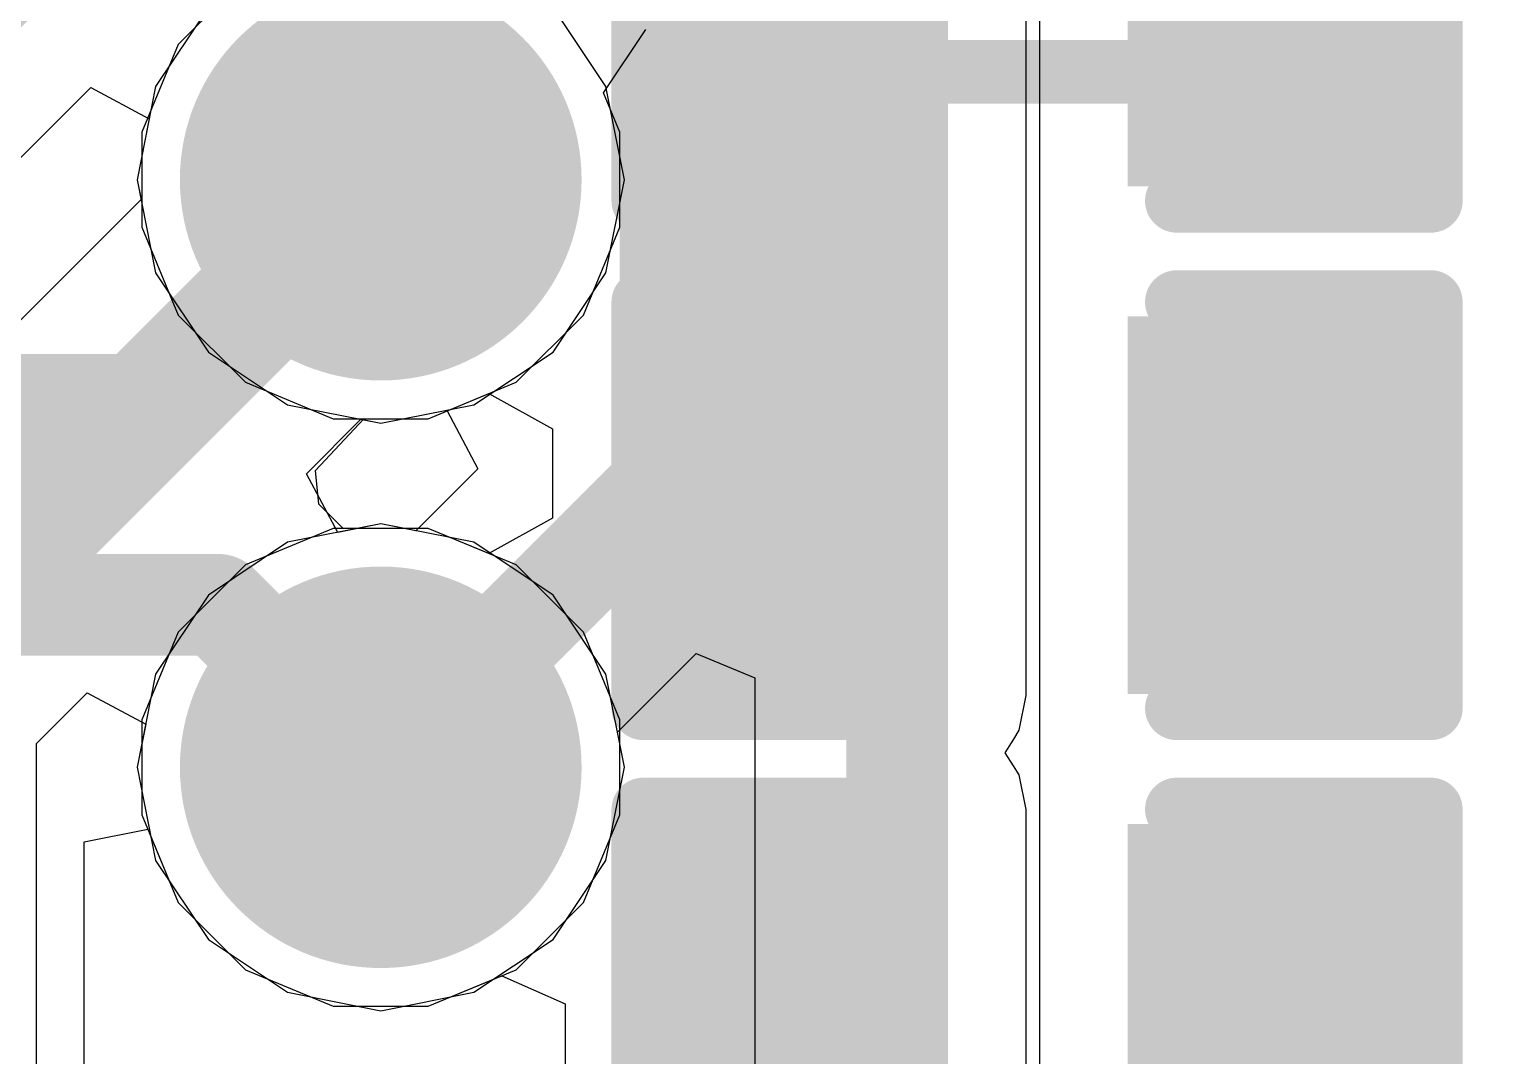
# Model space of a CAD drawing. Header units: inches. Extents: x -0.1 to 17.9, y -0.8 to 4.8.
# Drawn here: x 2.4307 to 2.5473, y 2.6415 to 2.7223 of the extents above; entities that cross this region are included whole.
import ezdxf

# ---------------------------------------------------------------- set-up
doc = ezdxf.new("R2010")
doc.units = ezdxf.units.IN
doc.header["$MEASUREMENT"] = 0
for name, color, linetype in [('Bottom Layer 1', 5, 'Continuous'), ('Bottom Overlay', 54, 'Continuous'), ('Bottom Paste', 16, 'Continuous'), ('Bottom Solder', 6, 'Continuous'), ('Drill Drawing', 1, 'Continuous'), ('GND+Signal', 16, 'Continuous'), ('Pad Holes', 156, 'Continuous'), ('PWR+Signal', 76, 'Continuous'), ('Top 3D Body', 56, 'Continuous'), ('Top Layer 1', 1, 'Continuous'), ('Via Holes', 16, 'Continuous')]:
    doc.layers.add(name, color=color, linetype=linetype)

# ---------------------------------------------------------------- blocks, each defined once
blk = doc.blocks.new('C___0402_B_8')
at = {"layer": 'Bottom Layer 1'}
for points in [[(-0.0095, 0.0125), (-0.0095, -0.0125), (-0.0275, -0.0125), (-0.0275, 0.0125)], [(0.0275, 0.0125), (0.0275, -0.0125), (0.0095, -0.0125), (0.0095, 0.0125)]]:
    blk.add_hatch(color=5, dxfattribs=at).paths.add_polyline_path(points)
at = {"layer": 'Bottom Paste'}
for points in [[(-0.0095, 0.0125), (-0.0095, -0.0125), (-0.0275, -0.0125), (-0.0275, 0.0125)], [(0.0275, 0.0125), (0.0275, -0.0125), (0.0095, -0.0125), (0.0095, 0.0125)]]:
    blk.add_hatch(color=16, dxfattribs=at).paths.add_polyline_path(points)
at = {"layer": 'Bottom Solder'}
for points in [[(-0.00714, 0.01486), (-0.00714, -0.01486), (-0.02986, -0.01486), (-0.02986, 0.01486)], [(0.02986, 0.01486), (0.02986, -0.01486), (0.00714, -0.01486), (0.00714, 0.01486)]]:
    blk.add_hatch(color=6, dxfattribs=at).paths.add_polyline_path(points)
at = {"layer": 'Bottom Overlay'}
for points in [[(-0.031, -0.016, 0.005, 0.005, 0), (-0.031, 0.016, 0.005, 0.005, 0)], [(-0.031, 0.016, 0.005, 0.005, 0), (-0.011, 0.016, 0.005, 0.005, 0)], [(0.011, 0.016, 0.005, 0.005, 0), (0.031, 0.016, 0.005, 0.005, 0)], [(0.031, -0.016, 0.005, 0.005, 0), (0.031, 0.016, 0.005, 0.005, 0)], [(-0.031, -0.016, 0.005, 0.005, 0), (-0.011, -0.016, 0.005, 0.005, 0)], [(0.011, -0.016, 0.005, 0.005, 0), (0.031, -0.016, 0.005, 0.005, 0)]]:
    blk.add_lwpolyline(points, format="xyseb", dxfattribs=at)
for points in [[(-0.03225, 0.016, 0.0025, 0.0025, 1), (-0.02975, 0.016, 0.0025, 0.0025, 1)], [(-0.03225, 0.016, 0.0025, 0.0025, 1), (-0.02975, 0.016, 0.0025, 0.0025, 1)], [(-0.01225, 0.016, 0.0025, 0.0025, 1), (-0.00975, 0.016, 0.0025, 0.0025, 1)], [(0.00975, 0.016, 0.0025, 0.0025, 1), (0.01225, 0.016, 0.0025, 0.0025, 1)], [(0.02975, 0.016, 0.0025, 0.0025, 1), (0.03225, 0.016, 0.0025, 0.0025, 1)], [(0.02975, 0.016, 0.0025, 0.0025, 1), (0.03225, 0.016, 0.0025, 0.0025, 1)], [(-0.03225, -0.016, 0.0025, 0.0025, 1), (-0.02975, -0.016, 0.0025, 0.0025, 1)], [(-0.03225, -0.016, 0.0025, 0.0025, 1), (-0.02975, -0.016, 0.0025, 0.0025, 1)], [(-0.01225, -0.016, 0.0025, 0.0025, 1), (-0.00975, -0.016, 0.0025, 0.0025, 1)], [(0.00975, -0.016, 0.0025, 0.0025, 1), (0.01225, -0.016, 0.0025, 0.0025, 1)], [(0.02975, -0.016, 0.0025, 0.0025, 1), (0.03225, -0.016, 0.0025, 0.0025, 1)], [(0.02975, -0.016, 0.0025, 0.0025, 1), (0.03225, -0.016, 0.0025, 0.0025, 1)]]:
    blk.add_lwpolyline(points, format="xyseb", close=True, dxfattribs=at)
blk = doc.blocks.new('C___0402_B_9')
at = {"layer": 'Bottom Layer 1'}
for points in [[(-0.0095, 0.0125), (-0.0095, -0.0125), (-0.0275, -0.0125), (-0.0275, 0.0125)], [(0.0275, 0.0125), (0.0275, -0.0125), (0.0095, -0.0125), (0.0095, 0.0125)]]:
    blk.add_hatch(color=5, dxfattribs=at).paths.add_polyline_path(points)
at = {"layer": 'Bottom Paste'}
for points in [[(-0.0095, 0.0125), (-0.0095, -0.0125), (-0.0275, -0.0125), (-0.0275, 0.0125)], [(0.0275, 0.0125), (0.0275, -0.0125), (0.0095, -0.0125), (0.0095, 0.0125)]]:
    blk.add_hatch(color=16, dxfattribs=at).paths.add_polyline_path(points)
at = {"layer": 'Bottom Solder'}
for points in [[(-0.00714, 0.01486), (-0.00714, -0.01486), (-0.02986, -0.01486), (-0.02986, 0.01486)], [(0.02986, 0.01486), (0.02986, -0.01486), (0.00714, -0.01486), (0.00714, 0.01486)]]:
    blk.add_hatch(color=6, dxfattribs=at).paths.add_polyline_path(points)
at = {"layer": 'Bottom Overlay'}
for points in [[(-0.031, -0.016, 0.005, 0.005, 0), (-0.031, 0.016, 0.005, 0.005, 0)], [(-0.031, 0.016, 0.005, 0.005, 0), (-0.011, 0.016, 0.005, 0.005, 0)], [(0.011, 0.016, 0.005, 0.005, 0), (0.031, 0.016, 0.005, 0.005, 0)], [(0.031, -0.016, 0.005, 0.005, 0), (0.031, 0.016, 0.005, 0.005, 0)], [(-0.031, -0.016, 0.005, 0.005, 0), (-0.011, -0.016, 0.005, 0.005, 0)], [(0.011, -0.016, 0.005, 0.005, 0), (0.031, -0.016, 0.005, 0.005, 0)]]:
    blk.add_lwpolyline(points, format="xyseb", dxfattribs=at)
for points in [[(-0.03225, 0.016, 0.0025, 0.0025, 1), (-0.02975, 0.016, 0.0025, 0.0025, 1)], [(-0.03225, 0.016, 0.0025, 0.0025, 1), (-0.02975, 0.016, 0.0025, 0.0025, 1)], [(-0.01225, 0.016, 0.0025, 0.0025, 1), (-0.00975, 0.016, 0.0025, 0.0025, 1)], [(0.00975, 0.016, 0.0025, 0.0025, 1), (0.01225, 0.016, 0.0025, 0.0025, 1)], [(0.02975, 0.016, 0.0025, 0.0025, 1), (0.03225, 0.016, 0.0025, 0.0025, 1)], [(0.02975, 0.016, 0.0025, 0.0025, 1), (0.03225, 0.016, 0.0025, 0.0025, 1)], [(-0.03225, -0.016, 0.0025, 0.0025, 1), (-0.02975, -0.016, 0.0025, 0.0025, 1)], [(-0.03225, -0.016, 0.0025, 0.0025, 1), (-0.02975, -0.016, 0.0025, 0.0025, 1)], [(-0.01225, -0.016, 0.0025, 0.0025, 1), (-0.00975, -0.016, 0.0025, 0.0025, 1)], [(0.00975, -0.016, 0.0025, 0.0025, 1), (0.01225, -0.016, 0.0025, 0.0025, 1)], [(0.02975, -0.016, 0.0025, 0.0025, 1), (0.03225, -0.016, 0.0025, 0.0025, 1)], [(0.02975, -0.016, 0.0025, 0.0025, 1), (0.03225, -0.016, 0.0025, 0.0025, 1)]]:
    blk.add_lwpolyline(points, format="xyseb", close=True, dxfattribs=at)
blk = doc.blocks.new('C___0402_B_30')
at = {"layer": 'Bottom Layer 1'}
for points in [[(-0.0095, 0.0125), (-0.0095, -0.0125), (-0.0275, -0.0125), (-0.0275, 0.0125)], [(0.0275, 0.0125), (0.0275, -0.0125), (0.0095, -0.0125), (0.0095, 0.0125)]]:
    blk.add_hatch(color=5, dxfattribs=at).paths.add_polyline_path(points)
at = {"layer": 'Bottom Paste'}
for points in [[(-0.0095, 0.0125), (-0.0095, -0.0125), (-0.0275, -0.0125), (-0.0275, 0.0125)], [(0.0275, 0.0125), (0.0275, -0.0125), (0.0095, -0.0125), (0.0095, 0.0125)]]:
    blk.add_hatch(color=16, dxfattribs=at).paths.add_polyline_path(points)
at = {"layer": 'Bottom Solder'}
for points in [[(-0.00714, 0.01486), (-0.00714, -0.01486), (-0.02986, -0.01486), (-0.02986, 0.01486)], [(0.02986, 0.01486), (0.02986, -0.01486), (0.00714, -0.01486), (0.00714, 0.01486)]]:
    blk.add_hatch(color=6, dxfattribs=at).paths.add_polyline_path(points)
at = {"layer": 'Bottom Overlay'}
for points in [[(-0.031, 0.016, 0.005, 0.005, 0), (-0.011, 0.016, 0.005, 0.005, 0)], [(-0.031, -0.016, 0.005, 0.005, 0), (-0.031, 0.016, 0.005, 0.005, 0)], [(0.011, 0.016, 0.005, 0.005, 0), (0.031, 0.016, 0.005, 0.005, 0)], [(0.031, -0.016, 0.005, 0.005, 0), (0.031, 0.016, 0.005, 0.005, 0)], [(-0.031, -0.016, 0.005, 0.005, 0), (-0.011, -0.016, 0.005, 0.005, 0)], [(0.011, -0.016, 0.005, 0.005, 0), (0.031, -0.016, 0.005, 0.005, 0)]]:
    blk.add_lwpolyline(points, format="xyseb", dxfattribs=at)
for points in [[(-0.03225, 0.016, 0.0025, 0.0025, 1), (-0.02975, 0.016, 0.0025, 0.0025, 1)], [(-0.03225, 0.016, 0.0025, 0.0025, 1), (-0.02975, 0.016, 0.0025, 0.0025, 1)], [(-0.01225, 0.016, 0.0025, 0.0025, 1), (-0.00975, 0.016, 0.0025, 0.0025, 1)], [(0.00975, 0.016, 0.0025, 0.0025, 1), (0.01225, 0.016, 0.0025, 0.0025, 1)], [(0.02975, 0.016, 0.0025, 0.0025, 1), (0.03225, 0.016, 0.0025, 0.0025, 1)], [(0.02975, 0.016, 0.0025, 0.0025, 1), (0.03225, 0.016, 0.0025, 0.0025, 1)], [(-0.03225, -0.016, 0.0025, 0.0025, 1), (-0.02975, -0.016, 0.0025, 0.0025, 1)], [(-0.03225, -0.016, 0.0025, 0.0025, 1), (-0.02975, -0.016, 0.0025, 0.0025, 1)], [(-0.01225, -0.016, 0.0025, 0.0025, 1), (-0.00975, -0.016, 0.0025, 0.0025, 1)], [(0.00975, -0.016, 0.0025, 0.0025, 1), (0.01225, -0.016, 0.0025, 0.0025, 1)], [(0.02975, -0.016, 0.0025, 0.0025, 1), (0.03225, -0.016, 0.0025, 0.0025, 1)], [(0.02975, -0.016, 0.0025, 0.0025, 1), (0.03225, -0.016, 0.0025, 0.0025, 1)]]:
    blk.add_lwpolyline(points, format="xyseb", close=True, dxfattribs=at)

msp = doc.modelspace()

# ---------------------------------------------------------------- hatches: boundary and pattern name
at = {"layer": 'Bottom Layer 1'}
for points in [[(2.479, 2.85085), (2.479, 2.66985), (2.502, 2.66985), (2.502, 2.85085)], [(2.48, 2.59), (2.502, 2.59), (2.502, 2.66089), (2.48, 2.66089)]]:
    msp.add_hatch(color=5, dxfattribs=at).paths.add_polyline_path(points)
h = msp.add_hatch(color=5, dxfattribs=at)
edge = h.paths.add_edge_path()
edge.add_arc((2.45834, 2.71048), 0.01181, 0, 360)
h = msp.add_hatch(color=5, dxfattribs=at)
edge = h.paths.add_edge_path()
edge.add_arc((2.45834, 2.66421), 0.01181, 0, 360)
at = {"layer": 'Bottom Solder'}
h = msp.add_hatch(color=6, dxfattribs=at)
edge = h.paths.add_edge_path()
edge.add_arc((2.45834, 2.71048), 0.01581, 0, 360)
h = msp.add_hatch(color=6, dxfattribs=at)
edge = h.paths.add_edge_path()
edge.add_arc((2.45834, 2.66421), 0.01581, 0, 360)
at = {"layer": 'GND+Signal'}
h = msp.add_hatch(color=16, dxfattribs=at)
edge = h.paths.add_edge_path()
edge.add_arc((2.45834, 2.71048), 0.01181, 0, 360)
h = msp.add_hatch(color=16, dxfattribs=at)
edge = h.paths.add_edge_path()
edge.add_arc((2.45834, 2.66421), 0.01181, 0, 360)
at = {"layer": 'Pad Holes'}
h = msp.add_hatch(color=7, dxfattribs=at)
edge = h.paths.add_edge_path()
edge.add_arc((2.48835, 2.71898), 0.00125, 0, 360)
h = msp.add_hatch(color=7, dxfattribs=at)
edge = h.paths.add_edge_path()
edge.add_arc((2.53165, 2.71898), 0.00125, 0, 360)
at = {"layer": 'PWR+Signal'}
h = msp.add_hatch(color=76, dxfattribs=at)
edge = h.paths.add_edge_path()
edge.add_arc((2.45834, 2.71048), 0.01181, 0, 360)
h = msp.add_hatch(color=76, dxfattribs=at)
edge = h.paths.add_edge_path()
edge.add_arc((2.45834, 2.66421), 0.01181, 0, 360)
at = {"layer": 'Top 3D Body'}
h = msp.add_hatch(color=56, dxfattribs=at)
edge = h.paths.add_edge_path()
edge.add_arc((2.48835, 2.71898), 0.00125, 0, 360)
h = msp.add_hatch(color=56, dxfattribs=at)
edge = h.paths.add_edge_path()
edge.add_arc((2.53165, 2.71898), 0.00125, 0, 360)
at = {"layer": 'Top Layer 1'}
h = msp.add_hatch(color=1, dxfattribs=at)
edge = h.paths.add_edge_path()
edge.add_arc((2.45834, 2.71048), 0.01181, 0, 360)
h = msp.add_hatch(color=1, dxfattribs=at)
edge = h.paths.add_edge_path()
edge.add_arc((2.45834, 2.66421), 0.01181, 0, 360)
at = {"layer": 'Via Holes'}
h = msp.add_hatch(color=7, dxfattribs=at)
edge = h.paths.add_edge_path()
edge.add_arc((2.45834, 2.71048), 0.00591, 0, 360)
h = msp.add_hatch(color=7, dxfattribs=at)
edge = h.paths.add_edge_path()
edge.add_arc((2.45834, 2.66421), 0.00591, 0, 360)

# ---------------------------------------------------------------- linework, layer by layer
at = {"layer": 'Bottom Layer 1'}
for p, q in [((2.50914, 2.66985), (2.50914, 2.85085)), ((2.44769, 2.72642), (2.44239, 2.72113)), ((2.44239, 2.72113), (2.43953, 2.71422)), ((2.43953, 2.71422), (2.43953, 2.70673)), ((2.43953, 2.70673), (2.44239, 2.69982)), ((2.44239, 2.69982), (2.44769, 2.69453)), ((2.44769, 2.69453), (2.4546, 2.69166)), ((2.46208, 2.69166), (2.46686, 2.69364)), ((2.46686, 2.69364), (2.47186, 2.69086)), ((2.4546, 2.69166), (2.46208, 2.69166)), ((2.47186, 2.69086), (2.47186, 2.68382)), ((2.47186, 2.68382), (2.46686, 2.68104)), ((2.4546, 2.68302), (2.44769, 2.68016)), ((2.46208, 2.68302), (2.4546, 2.68302)), ((2.46686, 2.68104), (2.46208, 2.68302)), ((2.44769, 2.68016), (2.44239, 2.67486)), ((2.44239, 2.67486), (2.43953, 2.66795)), ((2.50859, 2.66712), (2.50914, 2.66985)), ((2.43953, 2.66795), (2.43953, 2.66047)), ((2.50817, 2.66642), (2.50859, 2.66712)), ((2.5075, 2.66535), (2.50817, 2.66642)), ((2.50815, 2.66432), (2.5075, 2.66535)), ((2.5086, 2.66362), (2.50815, 2.66432)), ((2.50914, 2.66089), (2.5086, 2.66362)), ((2.43953, 2.66047), (2.44239, 2.65355)), ((2.50914, 2.59), (2.50914, 2.66089)), ((2.44239, 2.65355), (2.44769, 2.64826)), ((2.44769, 2.64826), (2.4546, 2.6454)), ((2.46208, 2.6454), (2.46786, 2.64779)), ((2.46786, 2.64779), (2.47286, 2.64559)), ((2.4546, 2.6454), (2.46208, 2.6454)), ((2.47286, 2.64559), (2.47286, 2.61872))]:
    msp.add_line(p, q, dxfattribs=at)
at = {"layer": 'Drill Drawing'}
for points in [[(2.45334, 2.71548, 0.002, 0.002, 0), (2.45334, 2.72048, 0.002, 0.002, 0)], [(2.45334, 2.72048, 0.002, 0.002, 0), (2.46334, 2.72048, 0.002, 0.002, 0)], [(2.46334, 2.71548, 0.002, 0.002, 0), (2.46334, 2.72048, 0.002, 0.002, 0)], [(2.45534, 2.71348, 0.002, 0.002, 0), (2.45534, 2.71648, 0.002, 0.002, 0)], [(2.45534, 2.71648, 0.002, 0.002, 0), (2.46134, 2.71648, 0.002, 0.002, 0)], [(2.46134, 2.71348, 0.002, 0.002, 0), (2.46134, 2.71648, 0.002, 0.002, 0)], [(2.44834, 2.70548, 0.002, 0.002, 0), (2.44834, 2.71548, 0.002, 0.002, 0)], [(2.44834, 2.71548, 0.002, 0.002, 0), (2.45334, 2.71548, 0.002, 0.002, 0)], [(2.46334, 2.71548, 0.002, 0.002, 0), (2.46834, 2.71548, 0.002, 0.002, 0)], [(2.46834, 2.70548, 0.002, 0.002, 0), (2.46834, 2.71548, 0.002, 0.002, 0)], [(2.45234, 2.70748, 0.002, 0.002, 0), (2.45234, 2.71348, 0.002, 0.002, 0)], [(2.45234, 2.71348, 0.002, 0.002, 0), (2.45534, 2.71348, 0.002, 0.002, 0)], [(2.46134, 2.71348, 0.002, 0.002, 0), (2.46434, 2.71348, 0.002, 0.002, 0)], [(2.46434, 2.70748, 0.002, 0.002, 0), (2.46434, 2.71348, 0.002, 0.002, 0)], [(2.45234, 2.70748, 0.002, 0.002, 0), (2.45534, 2.70748, 0.002, 0.002, 0)], [(2.45534, 2.70448, 0.002, 0.002, 0), (2.45534, 2.70748, 0.002, 0.002, 0)], [(2.46134, 2.70748, 0.002, 0.002, 0), (2.46434, 2.70748, 0.002, 0.002, 0)], [(2.46134, 2.70448, 0.002, 0.002, 0), (2.46134, 2.70748, 0.002, 0.002, 0)], [(2.44834, 2.70548, 0.002, 0.002, 0), (2.45334, 2.70548, 0.002, 0.002, 0)], [(2.45334, 2.70048, 0.002, 0.002, 0), (2.45334, 2.70548, 0.002, 0.002, 0)], [(2.46334, 2.70548, 0.002, 0.002, 0), (2.46834, 2.70548, 0.002, 0.002, 0)], [(2.46334, 2.70048, 0.002, 0.002, 0), (2.46334, 2.70548, 0.002, 0.002, 0)], [(2.45534, 2.70448, 0.002, 0.002, 0), (2.46134, 2.70448, 0.002, 0.002, 0)], [(2.45334, 2.70048, 0.002, 0.002, 0), (2.46334, 2.70048, 0.002, 0.002, 0)], [(2.45334, 2.66921, 0.002, 0.002, 0), (2.45334, 2.67421, 0.002, 0.002, 0)], [(2.45334, 2.67421, 0.002, 0.002, 0), (2.46334, 2.67421, 0.002, 0.002, 0)], [(2.46334, 2.66921, 0.002, 0.002, 0), (2.46334, 2.67421, 0.002, 0.002, 0)], [(2.45534, 2.66721, 0.002, 0.002, 0), (2.45534, 2.67021, 0.002, 0.002, 0)], [(2.45534, 2.67021, 0.002, 0.002, 0), (2.46134, 2.67021, 0.002, 0.002, 0)], [(2.46134, 2.66721, 0.002, 0.002, 0), (2.46134, 2.67021, 0.002, 0.002, 0)], [(2.44834, 2.65921, 0.002, 0.002, 0), (2.44834, 2.66921, 0.002, 0.002, 0)], [(2.44834, 2.66921, 0.002, 0.002, 0), (2.45334, 2.66921, 0.002, 0.002, 0)], [(2.46334, 2.66921, 0.002, 0.002, 0), (2.46834, 2.66921, 0.002, 0.002, 0)], [(2.46834, 2.65921, 0.002, 0.002, 0), (2.46834, 2.66921, 0.002, 0.002, 0)], [(2.45234, 2.66121, 0.002, 0.002, 0), (2.45234, 2.66721, 0.002, 0.002, 0)], [(2.45234, 2.66721, 0.002, 0.002, 0), (2.45534, 2.66721, 0.002, 0.002, 0)], [(2.46134, 2.66721, 0.002, 0.002, 0), (2.46434, 2.66721, 0.002, 0.002, 0)], [(2.46434, 2.66121, 0.002, 0.002, 0), (2.46434, 2.66721, 0.002, 0.002, 0)], [(2.45234, 2.66121, 0.002, 0.002, 0), (2.45534, 2.66121, 0.002, 0.002, 0)], [(2.45534, 2.65821, 0.002, 0.002, 0), (2.45534, 2.66121, 0.002, 0.002, 0)], [(2.46134, 2.66121, 0.002, 0.002, 0), (2.46434, 2.66121, 0.002, 0.002, 0)], [(2.46134, 2.65821, 0.002, 0.002, 0), (2.46134, 2.66121, 0.002, 0.002, 0)], [(2.44834, 2.65921, 0.002, 0.002, 0), (2.45334, 2.65921, 0.002, 0.002, 0)], [(2.45334, 2.65421, 0.002, 0.002, 0), (2.45334, 2.65921, 0.002, 0.002, 0)], [(2.46334, 2.65921, 0.002, 0.002, 0), (2.46834, 2.65921, 0.002, 0.002, 0)], [(2.46334, 2.65421, 0.002, 0.002, 0), (2.46334, 2.65921, 0.002, 0.002, 0)], [(2.45534, 2.65821, 0.002, 0.002, 0), (2.46134, 2.65821, 0.002, 0.002, 0)], [(2.45334, 2.65421, 0.002, 0.002, 0), (2.46334, 2.65421, 0.002, 0.002, 0)]]:
    msp.add_lwpolyline(points, format="xyseb", dxfattribs=at)
for points in [[(2.45284, 2.72048, 0.001, 0.001, 1), (2.45384, 2.72048, 0.001, 0.001, 1)], [(2.45284, 2.72048, 0.001, 0.001, 1), (2.45384, 2.72048, 0.001, 0.001, 1)], [(2.46284, 2.72048, 0.001, 0.001, 1), (2.46384, 2.72048, 0.001, 0.001, 1)], [(2.46284, 2.72048, 0.001, 0.001, 1), (2.46384, 2.72048, 0.001, 0.001, 1)], [(2.45484, 2.71648, 0.001, 0.001, 1), (2.45584, 2.71648, 0.001, 0.001, 1)], [(2.45484, 2.71648, 0.001, 0.001, 1), (2.45584, 2.71648, 0.001, 0.001, 1)], [(2.46084, 2.71648, 0.001, 0.001, 1), (2.46184, 2.71648, 0.001, 0.001, 1)], [(2.46084, 2.71648, 0.001, 0.001, 1), (2.46184, 2.71648, 0.001, 0.001, 1)], [(2.44784, 2.71548, 0.001, 0.001, 1), (2.44884, 2.71548, 0.001, 0.001, 1)], [(2.44784, 2.71548, 0.001, 0.001, 1), (2.44884, 2.71548, 0.001, 0.001, 1)], [(2.45284, 2.71548, 0.001, 0.001, 1), (2.45384, 2.71548, 0.001, 0.001, 1)], [(2.45284, 2.71548, 0.001, 0.001, 1), (2.45384, 2.71548, 0.001, 0.001, 1)], [(2.46284, 2.71548, 0.001, 0.001, 1), (2.46384, 2.71548, 0.001, 0.001, 1)], [(2.46284, 2.71548, 0.001, 0.001, 1), (2.46384, 2.71548, 0.001, 0.001, 1)], [(2.46784, 2.71548, 0.001, 0.001, 1), (2.46884, 2.71548, 0.001, 0.001, 1)], [(2.46784, 2.71548, 0.001, 0.001, 1), (2.46884, 2.71548, 0.001, 0.001, 1)], [(2.45184, 2.71348, 0.001, 0.001, 1), (2.45284, 2.71348, 0.001, 0.001, 1)], [(2.45184, 2.71348, 0.001, 0.001, 1), (2.45284, 2.71348, 0.001, 0.001, 1)], [(2.45484, 2.71348, 0.001, 0.001, 1), (2.45584, 2.71348, 0.001, 0.001, 1)], [(2.45484, 2.71348, 0.001, 0.001, 1), (2.45584, 2.71348, 0.001, 0.001, 1)], [(2.46084, 2.71348, 0.001, 0.001, 1), (2.46184, 2.71348, 0.001, 0.001, 1)], [(2.46084, 2.71348, 0.001, 0.001, 1), (2.46184, 2.71348, 0.001, 0.001, 1)], [(2.46384, 2.71348, 0.001, 0.001, 1), (2.46484, 2.71348, 0.001, 0.001, 1)], [(2.46384, 2.71348, 0.001, 0.001, 1), (2.46484, 2.71348, 0.001, 0.001, 1)], [(2.45184, 2.70748, 0.001, 0.001, 1), (2.45284, 2.70748, 0.001, 0.001, 1)], [(2.45184, 2.70748, 0.001, 0.001, 1), (2.45284, 2.70748, 0.001, 0.001, 1)], [(2.45484, 2.70748, 0.001, 0.001, 1), (2.45584, 2.70748, 0.001, 0.001, 1)], [(2.45484, 2.70748, 0.001, 0.001, 1), (2.45584, 2.70748, 0.001, 0.001, 1)], [(2.46084, 2.70748, 0.001, 0.001, 1), (2.46184, 2.70748, 0.001, 0.001, 1)], [(2.46084, 2.70748, 0.001, 0.001, 1), (2.46184, 2.70748, 0.001, 0.001, 1)], [(2.46384, 2.70748, 0.001, 0.001, 1), (2.46484, 2.70748, 0.001, 0.001, 1)], [(2.46384, 2.70748, 0.001, 0.001, 1), (2.46484, 2.70748, 0.001, 0.001, 1)], [(2.44784, 2.70548, 0.001, 0.001, 1), (2.44884, 2.70548, 0.001, 0.001, 1)], [(2.44784, 2.70548, 0.001, 0.001, 1), (2.44884, 2.70548, 0.001, 0.001, 1)], [(2.45284, 2.70548, 0.001, 0.001, 1), (2.45384, 2.70548, 0.001, 0.001, 1)], [(2.45284, 2.70548, 0.001, 0.001, 1), (2.45384, 2.70548, 0.001, 0.001, 1)], [(2.46284, 2.70548, 0.001, 0.001, 1), (2.46384, 2.70548, 0.001, 0.001, 1)], [(2.46284, 2.70548, 0.001, 0.001, 1), (2.46384, 2.70548, 0.001, 0.001, 1)], [(2.46784, 2.70548, 0.001, 0.001, 1), (2.46884, 2.70548, 0.001, 0.001, 1)], [(2.46784, 2.70548, 0.001, 0.001, 1), (2.46884, 2.70548, 0.001, 0.001, 1)], [(2.45484, 2.70448, 0.001, 0.001, 1), (2.45584, 2.70448, 0.001, 0.001, 1)], [(2.45484, 2.70448, 0.001, 0.001, 1), (2.45584, 2.70448, 0.001, 0.001, 1)], [(2.46084, 2.70448, 0.001, 0.001, 1), (2.46184, 2.70448, 0.001, 0.001, 1)], [(2.46084, 2.70448, 0.001, 0.001, 1), (2.46184, 2.70448, 0.001, 0.001, 1)], [(2.45284, 2.70048, 0.001, 0.001, 1), (2.45384, 2.70048, 0.001, 0.001, 1)], [(2.45284, 2.70048, 0.001, 0.001, 1), (2.45384, 2.70048, 0.001, 0.001, 1)], [(2.46284, 2.70048, 0.001, 0.001, 1), (2.46384, 2.70048, 0.001, 0.001, 1)], [(2.46284, 2.70048, 0.001, 0.001, 1), (2.46384, 2.70048, 0.001, 0.001, 1)], [(2.45284, 2.67421, 0.001, 0.001, 1), (2.45384, 2.67421, 0.001, 0.001, 1)], [(2.45284, 2.67421, 0.001, 0.001, 1), (2.45384, 2.67421, 0.001, 0.001, 1)], [(2.46284, 2.67421, 0.001, 0.001, 1), (2.46384, 2.67421, 0.001, 0.001, 1)], [(2.46284, 2.67421, 0.001, 0.001, 1), (2.46384, 2.67421, 0.001, 0.001, 1)], [(2.45484, 2.67021, 0.001, 0.001, 1), (2.45584, 2.67021, 0.001, 0.001, 1)], [(2.45484, 2.67021, 0.001, 0.001, 1), (2.45584, 2.67021, 0.001, 0.001, 1)], [(2.46084, 2.67021, 0.001, 0.001, 1), (2.46184, 2.67021, 0.001, 0.001, 1)], [(2.46084, 2.67021, 0.001, 0.001, 1), (2.46184, 2.67021, 0.001, 0.001, 1)], [(2.44784, 2.66921, 0.001, 0.001, 1), (2.44884, 2.66921, 0.001, 0.001, 1)], [(2.44784, 2.66921, 0.001, 0.001, 1), (2.44884, 2.66921, 0.001, 0.001, 1)], [(2.45284, 2.66921, 0.001, 0.001, 1), (2.45384, 2.66921, 0.001, 0.001, 1)], [(2.45284, 2.66921, 0.001, 0.001, 1), (2.45384, 2.66921, 0.001, 0.001, 1)], [(2.46284, 2.66921, 0.001, 0.001, 1), (2.46384, 2.66921, 0.001, 0.001, 1)], [(2.46284, 2.66921, 0.001, 0.001, 1), (2.46384, 2.66921, 0.001, 0.001, 1)], [(2.46784, 2.66921, 0.001, 0.001, 1), (2.46884, 2.66921, 0.001, 0.001, 1)], [(2.46784, 2.66921, 0.001, 0.001, 1), (2.46884, 2.66921, 0.001, 0.001, 1)], [(2.45184, 2.66721, 0.001, 0.001, 1), (2.45284, 2.66721, 0.001, 0.001, 1)], [(2.45184, 2.66721, 0.001, 0.001, 1), (2.45284, 2.66721, 0.001, 0.001, 1)], [(2.45484, 2.66721, 0.001, 0.001, 1), (2.45584, 2.66721, 0.001, 0.001, 1)], [(2.45484, 2.66721, 0.001, 0.001, 1), (2.45584, 2.66721, 0.001, 0.001, 1)], [(2.46084, 2.66721, 0.001, 0.001, 1), (2.46184, 2.66721, 0.001, 0.001, 1)], [(2.46084, 2.66721, 0.001, 0.001, 1), (2.46184, 2.66721, 0.001, 0.001, 1)], [(2.46384, 2.66721, 0.001, 0.001, 1), (2.46484, 2.66721, 0.001, 0.001, 1)], [(2.46384, 2.66721, 0.001, 0.001, 1), (2.46484, 2.66721, 0.001, 0.001, 1)], [(2.45184, 2.66121, 0.001, 0.001, 1), (2.45284, 2.66121, 0.001, 0.001, 1)], [(2.45184, 2.66121, 0.001, 0.001, 1), (2.45284, 2.66121, 0.001, 0.001, 1)], [(2.45484, 2.66121, 0.001, 0.001, 1), (2.45584, 2.66121, 0.001, 0.001, 1)], [(2.45484, 2.66121, 0.001, 0.001, 1), (2.45584, 2.66121, 0.001, 0.001, 1)], [(2.46084, 2.66121, 0.001, 0.001, 1), (2.46184, 2.66121, 0.001, 0.001, 1)], [(2.46084, 2.66121, 0.001, 0.001, 1), (2.46184, 2.66121, 0.001, 0.001, 1)], [(2.46384, 2.66121, 0.001, 0.001, 1), (2.46484, 2.66121, 0.001, 0.001, 1)], [(2.46384, 2.66121, 0.001, 0.001, 1), (2.46484, 2.66121, 0.001, 0.001, 1)], [(2.44784, 2.65921, 0.001, 0.001, 1), (2.44884, 2.65921, 0.001, 0.001, 1)], [(2.44784, 2.65921, 0.001, 0.001, 1), (2.44884, 2.65921, 0.001, 0.001, 1)], [(2.45284, 2.65921, 0.001, 0.001, 1), (2.45384, 2.65921, 0.001, 0.001, 1)], [(2.45284, 2.65921, 0.001, 0.001, 1), (2.45384, 2.65921, 0.001, 0.001, 1)], [(2.46284, 2.65921, 0.001, 0.001, 1), (2.46384, 2.65921, 0.001, 0.001, 1)], [(2.46284, 2.65921, 0.001, 0.001, 1), (2.46384, 2.65921, 0.001, 0.001, 1)], [(2.46784, 2.65921, 0.001, 0.001, 1), (2.46884, 2.65921, 0.001, 0.001, 1)], [(2.46784, 2.65921, 0.001, 0.001, 1), (2.46884, 2.65921, 0.001, 0.001, 1)], [(2.45484, 2.65821, 0.001, 0.001, 1), (2.45584, 2.65821, 0.001, 0.001, 1)], [(2.45484, 2.65821, 0.001, 0.001, 1), (2.45584, 2.65821, 0.001, 0.001, 1)], [(2.46084, 2.65821, 0.001, 0.001, 1), (2.46184, 2.65821, 0.001, 0.001, 1)], [(2.46084, 2.65821, 0.001, 0.001, 1), (2.46184, 2.65821, 0.001, 0.001, 1)], [(2.45284, 2.65421, 0.001, 0.001, 1), (2.45384, 2.65421, 0.001, 0.001, 1)], [(2.45284, 2.65421, 0.001, 0.001, 1), (2.45384, 2.65421, 0.001, 0.001, 1)], [(2.46284, 2.65421, 0.001, 0.001, 1), (2.46384, 2.65421, 0.001, 0.001, 1)], [(2.46284, 2.65421, 0.001, 0.001, 1), (2.46384, 2.65421, 0.001, 0.001, 1)]]:
    msp.add_lwpolyline(points, format="xyseb", close=True, dxfattribs=at)
at = {"layer": 'GND+Signal'}
for p, q in [((2.51022, 2.59892), (2.51022, 2.80902)), ((2.44478, 2.72404), (2.44062, 2.71782)), ((2.44062, 2.71782), (2.43916, 2.71048)), ((2.43916, 2.71048), (2.44062, 2.70314)), ((2.44062, 2.70314), (2.44478, 2.69691)), ((2.44478, 2.69691), (2.451, 2.69276)), ((2.451, 2.69276), (2.45834, 2.6913)), ((2.45834, 2.6913), (2.46353, 2.69233)), ((2.46353, 2.69233), (2.46599, 2.68772)), ((2.46599, 2.68772), (2.46111, 2.68284)), ((2.45834, 2.68339), (2.451, 2.68193)), ((2.46111, 2.68284), (2.45834, 2.68339)), ((2.451, 2.68193), (2.44478, 2.67777)), ((2.44478, 2.67777), (2.44062, 2.67155)), ((2.47697, 2.66698), (2.48317, 2.67317)), ((2.48317, 2.67317), (2.48779, 2.67126)), ((2.44062, 2.67155), (2.43916, 2.66421)), ((2.48779, 2.67126), (2.48779, 2.60357)), ((2.47752, 2.66421), (2.47697, 2.66698)), ((2.43916, 2.66421), (2.44062, 2.65687)), ((2.47606, 2.65687), (2.47752, 2.66421)), ((2.44062, 2.65687), (2.44478, 2.65065)), ((2.4719, 2.65065), (2.47606, 2.65687)), ((2.44478, 2.65065), (2.451, 2.64649)), ((2.46568, 2.64649), (2.4719, 2.65065)), ((2.451, 2.64649), (2.45834, 2.64503)), ((2.45834, 2.64503), (2.46568, 2.64649))]:
    msp.add_line(p, q, dxfattribs=at)
for points in [[(2.499, 2.59892, 0.008, 0.008, 0), (2.499, 2.80902, 0.008, 0.008, 0)], [(2.48115, 2.68702, 0.008, 0.008, 0), (2.48115, 2.79584, 0.008, 0.008, 0)], [(2.45834, 2.66421, 0.008, 0.008, 0), (2.48115, 2.68702, 0.008, 0.008, 0)]]:
    msp.add_lwpolyline(points, format="xyseb", dxfattribs=at)
for points in [[(2.47915, 2.68702, 0.004, 0.004, 1), (2.48315, 2.68702, 0.004, 0.004, 1)], [(2.47915, 2.68702, 0.004, 0.004, 1), (2.48315, 2.68702, 0.004, 0.004, 1)], [(2.45634, 2.66421, 0.004, 0.004, 1), (2.46034, 2.66421, 0.004, 0.004, 1)]]:
    msp.add_lwpolyline(points, format="xyseb", close=True, dxfattribs=at)
at = {"layer": 'PWR+Signal'}
for p, q in [((2.47606, 2.71782), (2.4719, 2.72404)), ((2.38263, 2.66486), (2.43551, 2.71774)), ((2.43551, 2.71774), (2.44012, 2.71528)), ((2.47752, 2.71048), (2.47606, 2.71782)), ((2.44012, 2.71528), (2.43916, 2.71048)), ((2.43916, 2.71048), (2.43947, 2.70891)), ((2.47606, 2.70314), (2.47752, 2.71048)), ((2.43947, 2.70891), (2.41035, 2.67979)), ((2.4719, 2.69691), (2.47606, 2.70314)), ((2.46568, 2.69276), (2.4719, 2.69691)), ((2.45834, 2.6913), (2.46568, 2.69276)), ((2.45249, 2.68732), (2.45678, 2.69161)), ((2.45678, 2.69161), (2.45834, 2.6913)), ((2.45495, 2.68271), (2.45249, 2.68732)), ((2.45834, 2.68339), (2.45495, 2.68271)), ((2.46568, 2.68193), (2.45834, 2.68339)), ((2.4719, 2.67777), (2.46568, 2.68193)), ((2.47606, 2.67155), (2.4719, 2.67777)), ((2.47752, 2.66421), (2.47606, 2.67155)), ((2.43124, 2.66607), (2.43523, 2.67006)), ((2.43523, 2.67006), (2.43984, 2.6676)), ((2.43984, 2.6676), (2.43916, 2.66421)), ((2.43124, 2.53126), (2.43124, 2.66607)), ((2.43916, 2.66421), (2.44062, 2.65687)), ((2.47606, 2.65687), (2.47752, 2.66421)), ((2.44062, 2.65687), (2.44478, 2.65065)), ((2.4719, 2.65065), (2.47606, 2.65687)), ((2.44478, 2.65065), (2.451, 2.64649)), ((2.46568, 2.64649), (2.4719, 2.65065)), ((2.451, 2.64649), (2.45834, 2.64503)), ((2.45834, 2.64503), (2.46568, 2.64649))]:
    msp.add_line(p, q, dxfattribs=at)
for points in [[(2.364, 2.6621, 0.008, 0.008, 0), (2.648, 2.9461, 0.008, 0.008, 0)], [(2.419, 2.67113, 0.01, 0.01, 0), (2.45834, 2.71048, 0.01, 0.01, 0)]]:
    msp.add_lwpolyline(points, format="xyseb", dxfattribs=at)
msp.add_lwpolyline([(2.45584, 2.71048, 0.005, 0.005, 1), (2.46084, 2.71048, 0.005, 0.005, 1)], format="xyseb", close=True, dxfattribs=at)
at = {"layer": 'Top 3D Body'}
msp.add_lwpolyline([(2.48835, 2.71898, 0.005, 0.005, 0), (2.53165, 2.71898, 0.005, 0.005, 0)], format="xyseb", dxfattribs=at)
for points in [[(2.4871, 2.71898, 0.0025, 0.0025, 1), (2.4896, 2.71898, 0.0025, 0.0025, 1)], [(2.5304, 2.71898, 0.0025, 0.0025, 1), (2.5329, 2.71898, 0.0025, 0.0025, 1)]]:
    msp.add_lwpolyline(points, format="xyseb", close=True, dxfattribs=at)
at = {"layer": 'Top Layer 1'}
for p, q in [((2.47587, 2.71731), (2.47921, 2.72231)), ((2.47715, 2.71422), (2.47587, 2.71731)), ((2.47715, 2.70673), (2.47715, 2.71422)), ((2.47429, 2.69982), (2.47715, 2.70673)), ((2.469, 2.69453), (2.47429, 2.69982)), ((2.46208, 2.69166), (2.469, 2.69453)), ((2.45321, 2.68757), (2.45702, 2.69166)), ((2.45702, 2.69166), (2.46208, 2.69166)), ((2.45347, 2.68494), (2.45321, 2.68757)), ((2.45539, 2.68302), (2.45347, 2.68494)), ((2.46208, 2.68302), (2.45539, 2.68302)), ((2.469, 2.68016), (2.46208, 2.68302)), ((2.47429, 2.67486), (2.469, 2.68016)), ((2.47715, 2.66795), (2.47429, 2.67486)), ((2.47715, 2.66047), (2.47715, 2.66795)), ((2.47429, 2.65355), (2.47715, 2.66047)), ((2.435, 2.65834), (2.44, 2.65933)), ((2.44, 2.65933), (2.44239, 2.65355)), ((2.435, 2.62523), (2.435, 2.65834)), ((2.44239, 2.65355), (2.44769, 2.64826)), ((2.469, 2.64826), (2.47429, 2.65355)), ((2.44769, 2.64826), (2.4546, 2.6454)), ((2.46208, 2.6454), (2.469, 2.64826)), ((2.4546, 2.6454), (2.46208, 2.6454))]:
    msp.add_line(p, q, dxfattribs=at)
for points in [[(2.44062, 2.69276, 0.008, 0.008, 0), (2.45834, 2.71048, 0.008, 0.008, 0)], [(2.408, 2.69276, 0.008, 0.008, 0), (2.44062, 2.69276, 0.008, 0.008, 0)], [(2.408, 2.67701, 0.008, 0.008, 0), (2.44554, 2.67701, 0.008, 0.008, 0)], [(2.44554, 2.67701, 0.008, 0.008, 0), (2.45834, 2.66421, 0.008, 0.008, 0)]]:
    msp.add_lwpolyline(points, format="xyseb", dxfattribs=at)
for points in [[(2.45634, 2.71048, 0.004, 0.004, 1), (2.46034, 2.71048, 0.004, 0.004, 1)], [(2.43862, 2.69276, 0.004, 0.004, 1), (2.44262, 2.69276, 0.004, 0.004, 1)], [(2.43862, 2.69276, 0.004, 0.004, 1), (2.44262, 2.69276, 0.004, 0.004, 1)], [(2.44354, 2.67701, 0.004, 0.004, 1), (2.44754, 2.67701, 0.004, 0.004, 1)], [(2.44354, 2.67701, 0.004, 0.004, 1), (2.44754, 2.67701, 0.004, 0.004, 1)], [(2.45634, 2.66421, 0.004, 0.004, 1), (2.46034, 2.66421, 0.004, 0.004, 1)]]:
    msp.add_lwpolyline(points, format="xyseb", close=True, dxfattribs=at)

# ---------------------------------------------------------------- block references
for name, p in [('C___0402_B_8', (2.51, 2.72481)), ('C___0402_B_9', (2.51, 2.68485)), ('C___0402_B_30', (2.51, 2.64489))]:
    msp.add_blockref(name, p)

doc.saveas('drawing.dxf')
